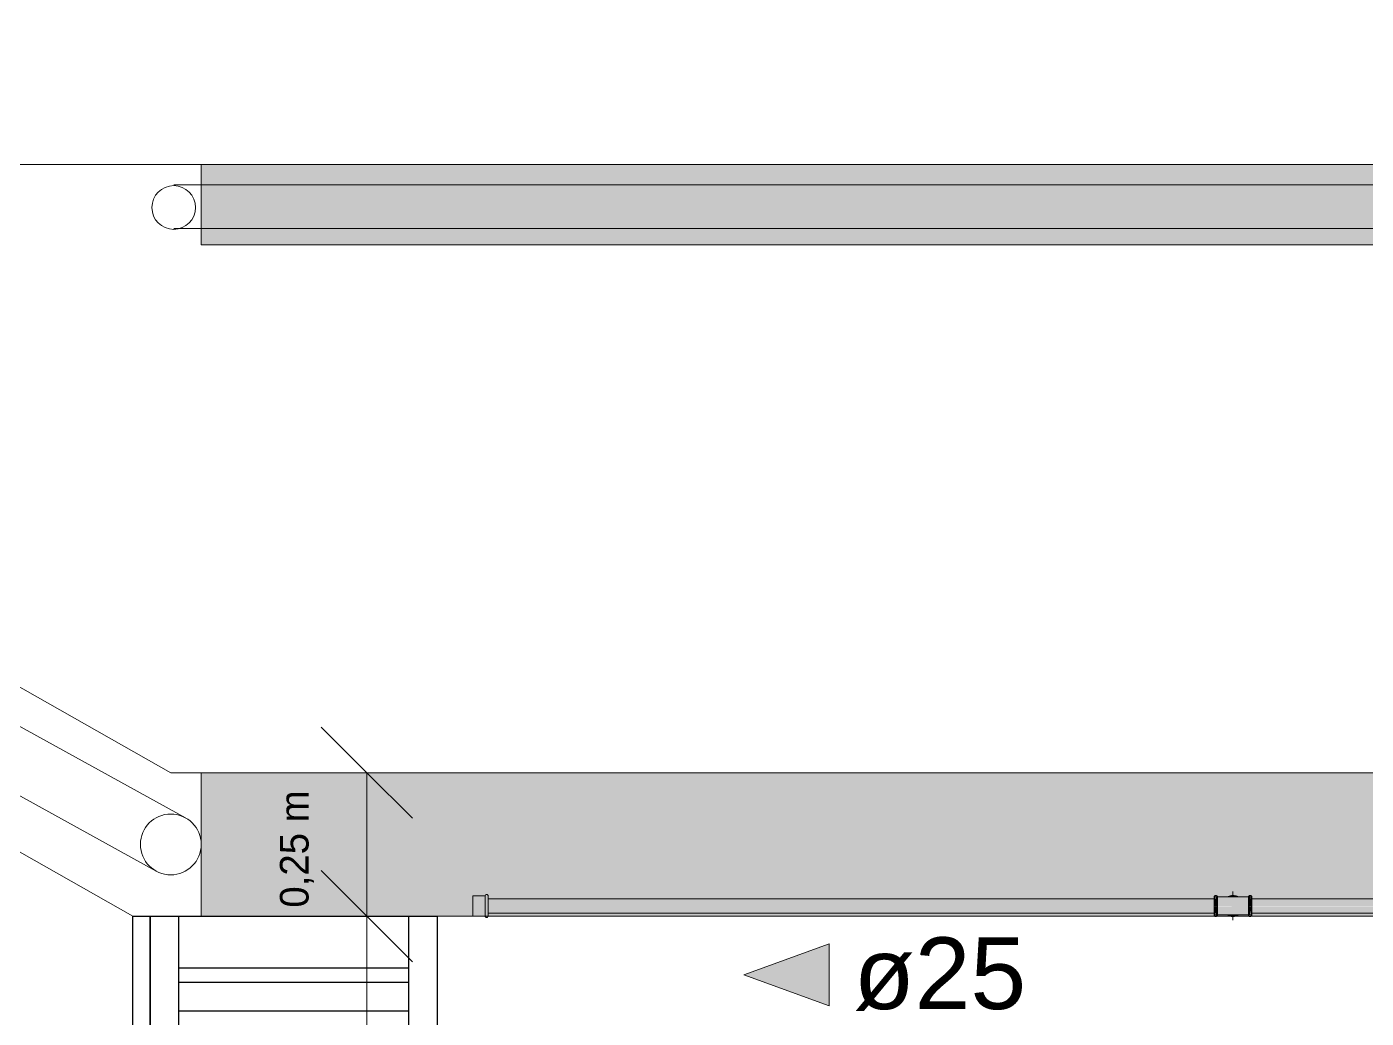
# Model space of a CAD drawing. Header units: metres. Extents: x 149 to 429, y -3 to 162.
# Drawn here: x 200.51 to 202.845, y 108.086 to 109.814 of the extents above; entities that cross this region are included whole.
import ezdxf

# ---------------------------------------------------------------- set-up
doc = ezdxf.new("R2010")
doc.units = ezdxf.units.M
doc.layers.add('1053_ARQ_BASE_MATADOURO_2_dwg', color=7, linetype='Continuous', lineweight=5, true_color=0x767676)
for name, color, linetype, lineweight in [('A-ANNO-DIMS', 7, 'Continuous', 5), ('A-ANNO-DIMS-50', 7, 'Continuous', 5), ('A-PISO', 7, 'Continuous', 5), ('A-WALL', 7, 'Continuous', 9), ('P-PIPE', 7, 'Continuous', 5), ('P-PIPE-CNTR', 7, 'Continuous', 5), ('P-PIPE-IDEN', 7, 'Continuous', 5)]:
    doc.layers.add(name, color=color, linetype=linetype, lineweight=lineweight)
doc.styles.add('Arial_25', font='arial.ttf', dxfattribs={"height": 0.125})
doc.styles.add('Century Gothic_2', font='GOTHIC.TTF', dxfattribs={"height": 0.05})
doc.dimstyles.new('Setores_1_mm', dxfattribs={"dimscale": 0.3048, "dimtxt": 0.052208, "dimasz": 0.520833, "dimexe": 0.393701, "dimexo": 0.246063, "dimgap": 0.287073, "dimtad": 1, "dimrnd": 0.01, "dimzin": 0, "dimdsep": 46, "dimtxsty": 'Century Gothic_2', "dimblk1": 'OBLIQUE', "dimblk2": 'OBLIQUE', "dimsah": 1, "dimcen": 0.09, "dimazin": 0, "dimtfac": 1, "dimtdec": 4, "dimtix": 1, "dimtmove": 0, "dimatfit": 3, "dimfxl": 1, "dimtvp": 1, "dimtolj": 1, "dimtzin": 0, "dimarcsym": 2})

# ---------------------------------------------------------------- blocks, each defined once
blk = doc.blocks.new('AÇO_Tampão Com Rebordo - AÇO_Tampão Com Rebordo-V43-SERINGA BOVINOS')
at = {"layer": 'P-PIPE', "true_color": 0x7f7f7f}
blk.add_hatch(color=8, dxfattribs=at).paths.add_polyline_path([(0.0046, 0.0177), (0.0218, 0.0177), (0.0218, -0.0177), (0, -0.0177), (0, 0.0177)])
h = blk.add_hatch(color=8, dxfattribs=at)
h.paths.add_polyline_path([(0.0243, 0.0198), (0.0268, 0.0177), (0.0266, -0.0178), (0.0243, -0.0198), (0.0218, -0.0177), (0.0218, 0.0177), (0.0233, 0.0189)])
h.paths.add_polyline_path([(0.0268, -0.0151), (0.0247, -0.0178), (0.0266, -0.0153)])
at = {"layer": 'P-PIPE'}
for p, q in [((0, 0.0177), (0.0218, 0.0177)), ((0, -0.0177), (0, 0.0177)), ((0.0218, 0.0177), (0.0218, -0.0177)), ((0.0218, -0.0177), (0, -0.0177))]:
    blk.add_line(p, q, dxfattribs=at)
at = {"layer": 'P-PIPE', "flags": 128}
for points in [[(0.0268, 0.0177), (0.0257, 0.0198), (0.0233, 0.02), (0.0218, 0.0181), (0.0218, 0.0177)], [(0.0218, -0.0177), (0.0218, -0.0137), (0.0218, -0.0036), (0.0218, 0.0082), (0.0218, 0.0162), (0.0218, 0.0177)], [(0.0268, 0.0177), (0.0268, 0.0137), (0.0268, 0.0036), (0.0268, -0.0082), (0.0268, -0.0162), (0.0268, -0.0177)], [(0.0218, -0.0177), (0.0229, -0.0198), (0.0253, -0.02), (0.0268, -0.0181), (0.0268, -0.0177)]]:
    blk.add_lwpolyline(points, dxfattribs=at)
blk = doc.blocks.new('AÇO_Tampão Com Rebordo - AÇO_Tampão Com Rebordo-V45-SERINGA BOVINOS')
at = {"layer": 'P-PIPE', "flags": 128}
for points in [[(0.0268, 0.0177), (0.0257, 0.0198), (0.0233, 0.02), (0.0218, 0.0181), (0.0218, 0.0177)], [(0.0219, -0.0178), (0.0229, -0.0198), (0.0253, -0.02), (0.0268, -0.0181), (0.0268, -0.0178)]]:
    blk.add_lwpolyline(points, dxfattribs=at)
blk = doc.blocks.new('1053_ARQ_BASE_MATADOURO_2_dwg-3637054-SERINGA BOVINOS')
at = {"layer": 'A-PISO', "color": 253, "true_color": 0xaaaaaa}
for p, q in [((139.8567, 75.2496), (137.4988, 76.5496)), ((139.8056, 75.1567), (137.4476, 76.4567)), ((159.4912, 76.353), (139.8363, 76.353)), ((159.4912, 76.2768), (139.8363, 76.2768)), ((139.8311, 75.1502), (139.8311, 75.1502)), ((140.3841, 75.0782), (141.6507, 75.0782)), ((141.652, 75.0782), (141.653, 75.0782)), ((141.6542, 75.0782), (141.6809, 75.0782)), ((141.6854, 75.0782), (141.7138, 75.0782)), ((141.7142, 75.0782), (144.2508, 75.0782))]:
    blk.add_line(p, q, dxfattribs=at)
at = {"layer": 'A-PISO', "color": 253, "lineweight": 30, "true_color": 0xaaaaaa}
for p, q in [((140.2452, 74.9878), (139.8452, 74.9878)), ((140.2452, 74.9628), (139.8452, 74.9628)), ((140.2452, 74.9128), (139.8452, 74.9128))]:
    blk.add_line(p, q, dxfattribs=at)
at = {"layer": 'A-PISO', "color": 253, "true_color": 0xaaaaaa, "flags": 128}
for points in [[(159.5394, 75.0782), (159.5394, 75.3282), (139.8841, 75.3282), (139.8311, 75.3282), (137.5391, 76.6282), (137.187, 76.6282)], [(137.187, 76.3782), (137.4732, 76.3782), (139.7652, 75.0782)], [(137.9622, 76.3882), (159.5394, 76.3882), (159.5394, 76.2382), (159.5394, 75.3282)], [(139.8841, 75.3282), (139.8841, 75.0782), (140.3573, 75.0782)]]:
    blk.add_lwpolyline(points, dxfattribs=at)
at = {"layer": 'A-PISO', "color": 253, "lineweight": 30, "true_color": 0xaaaaaa, "flags": 128}
for points in [[(139.7652, 74.2782), (139.7652, 75.0782), (139.8841, 75.0782)], [(139.7952, 75.0782), (140.2952, 75.0782), (140.2952, 74.2782), (139.7952, 74.2782), (139.7952, 75.0782), (139.7952, 74.2782)]]:
    blk.add_lwpolyline(points, dxfattribs=at)
blk.add_lwpolyline([(139.8452, 75.0782), (140.2452, 75.0782), (140.2452, 74.2782), (139.8452, 74.2782)], close=True, dxfattribs=at)
at = {"layer": 'A-PISO', "color": 253, "true_color": 0xaaaaaa}
for centre, radius in [((139.8363, 76.3132), 0.0381), ((139.8311, 75.2032), 0.053)]:
    blk.add_circle(centre, radius, dxfattribs=at)
blk = doc.blocks.new('Anotacao_Tuboseta - Fluxo 2-2612755-SERINGA BOVINOS')
at = {"layer": 'P-PIPE-IDEN'}
blk.add_hatch(color=256, dxfattribs=at).paths.add_polyline_path([(0, -0.001082), (-0.002973, 0), (0, 0.001082)])
for p, q in [((0, 0.001082), (-0.002973, 0)), ((0, -0.001082), (0, 0.001082)), ((-0.002973, 0), (0, -0.001082))]:
    blk.add_line(p, q, dxfattribs=at)
blk = doc.blocks.new('DIMBLOCK37-SERINGA BOVINOS')
at = {"layer": 'A-ANNO-DIMS-50', "lineweight": 25}
for p, q in [((201.1033, 108.5142), (201.0239, 108.5936)), ((201.1033, 108.5142), (201.1827, 108.4348)), ((201.1033, 108.2642), (201.0239, 108.3436)), ((201.1033, 108.2642), (201.1827, 108.1848))]:
    blk.add_line(p, q, dxfattribs=at)
at = {"layer": 'A-ANNO-DIMS-50'}
for p, q in [((201.1033, 108.5142), (200.9833, 108.5142)), ((201.1033, 108.5142), (201.1033, 108.2642)), ((201.1033, 108.5142), (201.1405, 108.5142)), ((201.1033, 108.2642), (200.9833, 108.2642)), ((201.1033, 108.2642), (201.1405, 108.2642))]:
    blk.add_line(p, q, dxfattribs=at)
at = {"layer": 'A-ANNO-DIMS-50', "color": 0, "insert": (200.9517, 108.279), "char_height": 0.05, "width": 0.264523, "attachment_point": 1, "rotation": 90, "line_spacing_factor": 0.984502, "style": 'Century Gothic_2'}
blk.add_mtext('0,25 m', dxfattribs=at)
blk = doc.blocks.new('_Oblique')
at = {"color": 0, "linetype": 'ByBlock', "lineweight": -2}
blk.add_line((-0.5, -0.5), (0.5, 0.5), dxfattribs=at)
blk = doc.blocks.new('DIMBLOCK38-SERINGA BOVINOS')
at = {"layer": 'A-ANNO-DIMS-50', "lineweight": 25}
for p, q in [((201.1033, 108.2642), (201.0239, 108.3436)), ((201.1033, 108.2642), (201.1827, 108.1848)), ((201.1033, 107.4642), (201.0239, 107.5436)), ((201.1033, 107.4642), (201.1827, 107.3848))]:
    blk.add_line(p, q, dxfattribs=at)
at = {"layer": 'A-ANNO-DIMS-50'}
for p, q in [((201.1033, 108.2642), (200.9833, 108.2642)), ((201.1033, 108.2642), (201.1033, 107.4642)), ((201.1033, 108.2642), (201.1405, 108.2642)), ((201.1033, 107.4642), (200.9833, 107.4642)), ((201.1033, 107.4642), (201.1405, 107.4642))]:
    blk.add_line(p, q, dxfattribs=at)
at = {"layer": 'A-ANNO-DIMS-50', "color": 0, "insert": (200.9517, 107.754), "char_height": 0.05, "width": 0.264523, "attachment_point": 1, "rotation": 90, "line_spacing_factor": 0.984502, "style": 'Century Gothic_2'}
blk.add_mtext('0,80 m', dxfattribs=at)

msp = doc.modelspace()

# ---------------------------------------------------------------- hatches: boundary and pattern name
at = {"layer": 'A-WALL', "true_color": 0xeaeaea, "transparency": 33554483}
msp.add_hatch(color=254, dxfattribs=at).paths.add_polyline_path([(219.1862, 109.4342), (220.4698, 109.4342), (220.4698, 109.5742), (200.8145, 109.5742), (200.8145, 109.4342), (217.5655, 109.4342)])
at = {"layer": 'A-WALL', "true_color": 0xffd4aa, "transparency": 33554483}
h = msp.add_hatch(color=41, dxfattribs=at)
h.paths.add_polyline_path([(200.8145, 108.2642), (201.2877, 108.2642), (201.2877, 108.2996), (201.3097, 108.2997), (201.312, 108.3017), (201.3145, 108.2996), (201.3145, 108.2944), (202.5799, 108.2949), (202.5801, 108.2976), (202.5807, 108.2979), (202.5811, 108.2997), (202.5824, 108.2997), (202.5824, 108.2976), (202.5834, 108.298), (202.5837, 108.2991), (202.5845, 108.2997), (202.5852, 108.2988), (202.5857, 108.2976), (202.6065, 108.2981), (202.6129, 108.3001), (202.6193, 108.2985), (202.6219, 108.2976), (202.6407, 108.2979), (202.6407, 108.299), (202.6424, 108.2997), (202.6424, 108.2976), (202.6434, 108.2979), (202.6437, 108.2991), (202.6445, 108.2997), (202.6452, 108.2988), (202.6457, 108.2976), (202.6459, 108.297), (202.6459, 108.2944), (205.1799, 108.2949), (205.1801, 108.2976), (205.1807, 108.2979), (205.1807, 108.299), (205.1815, 108.2997), (205.1824, 108.2979), (205.1825, 108.2976), (205.1835, 108.2976), (205.1844, 108.2991), (205.1859, 108.2976), (205.2058, 108.2979), (205.2079, 108.2992), (205.2138, 108.2998), (205.2219, 108.2976), (205.2407, 108.2979), (205.2407, 108.299), (205.2424, 108.3001), (205.2424, 108.2976), (205.2434, 108.2979), (205.2434, 108.3001), (205.2451, 108.299), (205.2452, 108.2988), (205.2457, 108.2976), (205.2459, 108.297), (205.2459, 108.2944), (207.7799, 108.2949), (207.7801, 108.2976), (207.7807, 108.2979), (207.7807, 108.299), (207.7815, 108.2997), (207.7824, 108.2979), (207.7824, 108.2976), (207.7835, 108.2976), (207.7844, 108.2991), (207.7859, 108.2976), (207.8058, 108.2979), (207.8079, 108.2992), (207.8138, 108.2998), (207.8219, 108.2976), (207.8407, 108.2979), (207.8407, 108.299), (207.8424, 108.3001), (207.8424, 108.2976), (207.8434, 108.2979), (207.8434, 108.3001), (207.8451, 108.299), (207.8452, 108.2988), (207.8457, 108.2976), (207.8459, 108.297), (207.8459, 108.2944), (210.3789, 108.2949), (210.3789, 108.2976), (210.3809, 108.2997), (210.3815, 108.2998), (210.3824, 108.2997), (210.3828, 108.2993), (210.3836, 108.299), (210.3848, 108.2994), (210.3852, 108.2988), (210.3857, 108.2976), (210.4047, 108.2979), (210.4066, 108.2988), (210.4148, 108.2998), (210.4202, 108.2986), (210.4219, 108.2976), (210.4407, 108.2979), (210.4412, 108.2993), (210.4426, 108.2999), (210.4459, 108.2991), (210.4469, 108.2976), (210.4469, 108.2944), (212.9799, 108.2949), (212.9801, 108.2976), (212.9807, 108.2979), (212.9807, 108.299), (212.9815, 108.2997), (212.9824, 108.2979), (212.9824, 108.2976), (212.9835, 108.2976), (212.9844, 108.2991), (212.9859, 108.2976), (213.0058, 108.2979), (213.0079, 108.2992), (213.0138, 108.2998), (213.0219, 108.2976), (213.0407, 108.2979), (213.0407, 108.299), (213.0424, 108.3001), (213.0424, 108.2976), (213.0434, 108.2979), (213.0434, 108.3001), (213.0451, 108.299), (213.0452, 108.2988), (213.0457, 108.2976), (213.0459, 108.297), (213.0459, 108.2944), (215.4104, 108.2944), (215.4104, 108.2981), (215.4122, 108.2993), (215.4146, 108.2989), (215.4154, 108.2981), (215.4444, 108.2981), (215.4462, 108.2993), (215.4486, 108.2989), (215.4494, 108.2981), (215.4494, 108.2944), (215.5799, 108.2949), (215.5801, 108.2976), (215.5807, 108.2979), (215.5807, 108.299), (215.5815, 108.2997), (215.5824, 108.2979), (215.5824, 108.2976), (215.5835, 108.2976), (215.5844, 108.2991), (215.5859, 108.2976), (215.6058, 108.2979), (215.6079, 108.2992), (215.6138, 108.2998), (215.6219, 108.2976), (215.6407, 108.2979), (215.6409, 108.2993), (215.6424, 108.3001), (215.6424, 108.2976), (215.6434, 108.2979), (215.6434, 108.3001), (215.6451, 108.299), (215.6452, 108.2988), (215.6457, 108.2976), (215.6459, 108.297), (215.6459, 108.2944), (218.1799, 108.2949), (218.1801, 108.2976), (218.1807, 108.2979), (218.1807, 108.299), (218.1815, 108.2997), (218.1824, 108.2979), (218.1824, 108.2976), (218.1835, 108.2976), (218.1844, 108.2991), (218.1859, 108.2976), (218.2058, 108.2979), (218.2079, 108.2992), (218.2138, 108.2998), (218.2219, 108.2976), (218.2407, 108.2979), (218.2407, 108.299), (218.2424, 108.3001), (218.2424, 108.2976), (218.2434, 108.2979), (218.2434, 108.3001), (218.2451, 108.299), (218.2452, 108.2988), (218.2457, 108.2976), (218.2459, 108.297), (218.2459, 108.2944), (220.2129, 108.2944), (220.2131, 108.2997), (220.2154, 108.3017), (220.2179, 108.2996), (220.2397, 108.2996), (220.2397, 108.2944), (220.3909, 108.2944), (220.3908, 108.3052), (220.3802, 108.3262), (220.3796, 108.3799), (220.3828, 108.3799), (220.3833, 108.3297), (220.3939, 108.3078), (220.3943, 108.2944), (220.3959, 108.2944), (220.3962, 108.2989), (220.3984, 108.3002), (220.4009, 108.2993), (220.4136, 108.2999), (220.4193, 108.3055), (220.4389, 108.3057), (220.4528, 108.2918), (220.4528, 108.2719), (220.445, 108.2642), (220.4698, 108.2642), (220.4698, 108.5142), (200.8145, 108.5142)])
h.paths.add_polyline_path([(212.981, 108.2642), (212.9807, 108.2647), (212.9806, 108.265), (212.9801, 108.2662), (212.9799, 108.2667), (212.9799, 108.2694), (210.4469, 108.2689), (210.4468, 108.2661), (210.4462, 108.2642), (212.9806, 108.2642)])
h.paths.add_polyline_path([(212.9816, 108.2642), (212.9834, 108.2642), (212.9834, 108.2662), (212.9824, 108.2659), (212.982, 108.2646)])
h.paths.add_polyline_path([(212.9859, 108.2642), (213.0075, 108.2647), (213.0039, 108.2662), (212.9851, 108.2659), (212.9851, 108.2648), (212.9852, 108.2642)])
h.paths.add_polyline_path([(201.3334, 108.2642), (202.5807, 108.2647), (202.5806, 108.265), (202.5801, 108.2662), (202.5799, 108.2667), (202.5799, 108.2694), (201.3145, 108.2694), (201.3145, 108.2642)])
h.paths.add_polyline_path([(202.5834, 108.2642), (202.5834, 108.2662), (202.5824, 108.2659), (202.5824, 108.2642)])
h.paths.add_polyline_path([(213.0281, 108.2642), (213.0407, 108.2647), (213.0406, 108.265), (213.0401, 108.2662), (213.0193, 108.2657), (213.0165, 108.2642), (213.023, 108.2642)])
h.paths.add_polyline_path([(202.5859, 108.2642), (202.6097, 108.2647), (202.6039, 108.2662), (202.5851, 108.2659), (202.5851, 108.2647), (202.5852, 108.2642)])
h.paths.add_polyline_path([(202.6221, 108.2642), (202.6442, 108.2642), (202.6434, 108.2659), (202.6434, 108.2662), (202.6423, 108.2662), (202.6414, 108.2646), (202.6399, 108.2662), (202.62, 108.2659), (202.6179, 108.2646), (202.6183, 108.2642), (202.6219, 108.2642)])
h.paths.add_polyline_path([(213.0434, 108.2642), (213.0434, 108.2662), (213.0424, 108.2658), (213.0421, 108.2646), (213.0424, 108.2642)])
h.paths.add_polyline_path([(213.0452, 108.2642), (215.4114, 108.2646), (215.4104, 108.2657), (215.4104, 108.2694), (213.0459, 108.2689), (213.0453, 108.2662), (213.0451, 108.2659), (213.0451, 108.2642)])
h.paths.add_polyline_path([(210.4419, 108.2642), (210.4421, 108.2646), (210.4406, 108.2661), (210.4208, 108.2656), (210.4192, 108.265), (210.4176, 108.2642), (210.4412, 108.2642)])
h.paths.add_polyline_path([(220.3973, 108.2642), (220.3966, 108.2648), (220.3966, 108.2652), (220.3962, 108.2661), (220.3959, 108.2661), (220.3962, 108.2642)])
h.paths.add_polyline_path([(220.3959, 108.2642), (220.3959, 108.2694), (220.2397, 108.2694), (220.2397, 108.2642), (220.3946, 108.2642)])
h.paths.add_polyline_path([(202.6452, 108.2642), (205.1807, 108.2647), (205.1806, 108.265), (205.1801, 108.2662), (205.1799, 108.2667), (205.1799, 108.2694), (202.6459, 108.2689), (202.6457, 108.2662), (202.6451, 108.2659), (202.6451, 108.2647), (202.6451, 108.2642)])
h.paths.add_polyline_path([(215.4349, 108.2642), (215.5807, 108.2647), (215.5806, 108.265), (215.5801, 108.2662), (215.5799, 108.2667), (215.5799, 108.2694), (215.4494, 108.2692), (215.4494, 108.2657), (215.4476, 108.2645), (215.4452, 108.2649), (215.4444, 108.2657), (215.4154, 108.2657), (215.4141, 108.2642), (215.4249, 108.2642)])
h.paths.add_polyline_path([(220.1485, 108.2642), (220.2129, 108.2642), (220.2129, 108.2694), (218.2459, 108.2694), (218.2457, 108.2662), (218.2451, 108.2659), (218.2452, 108.2642), (220.0978, 108.2642)])
h.paths.add_polyline_path([(210.4097, 108.2642), (210.4074, 108.2648), (210.4043, 108.2661), (210.4039, 108.2662), (210.3851, 108.2659), (210.3852, 108.2648), (210.3852, 108.2642), (210.4094, 108.2642)])
h.paths.add_polyline_path([(215.5834, 108.2642), (215.5834, 108.2662), (215.5824, 108.2659), (215.5821, 108.2647), (215.5824, 108.2642)])
h.paths.add_polyline_path([(215.5859, 108.2642), (215.6075, 108.2647), (215.6039, 108.2662), (215.5851, 108.2659), (215.5851, 108.2648), (215.5852, 108.2642)])
h.paths.add_polyline_path([(205.1816, 108.2642), (205.1834, 108.2642), (205.1834, 108.2662), (205.1824, 108.2659), (205.1821, 108.2647)])
h.paths.add_polyline_path([(205.1859, 108.2642), (205.2075, 108.2647), (205.2039, 108.2662), (205.1851, 108.2659), (205.1851, 108.2648), (205.1852, 108.2642)])
h.paths.add_polyline_path([(215.6141, 108.2642), (215.6407, 108.2647), (215.6406, 108.265), (215.6401, 108.2662), (215.6193, 108.2657), (215.6143, 108.2643)])
h.paths.add_polyline_path([(205.2281, 108.2642), (205.2407, 108.2647), (205.2406, 108.265), (205.2401, 108.2662), (205.2193, 108.2657), (205.2165, 108.2642), (205.225, 108.2642)])
h.paths.add_polyline_path([(210.3799, 108.2642), (210.3799, 108.2646), (210.3789, 108.2667), (210.3789, 108.2694), (207.8459, 108.2689), (207.8457, 108.2662), (207.8451, 108.2659), (207.8452, 108.2642), (210.3796, 108.2642)])
h.paths.add_polyline_path([(210.3824, 108.2642), (210.3834, 108.2642), (210.3829, 108.2648), (210.3825, 108.2643)])
h.paths.add_polyline_path([(215.6434, 108.2642), (215.6434, 108.2662), (215.6424, 108.2658), (215.6421, 108.2646), (215.6424, 108.2642)])
h.paths.add_polyline_path([(218.241, 108.2642), (218.2407, 108.2647), (218.2406, 108.265), (218.2401, 108.2662), (218.2193, 108.2657), (218.2165, 108.2642), (218.2407, 108.2642)])
h.paths.add_polyline_path([(215.6459, 108.2642), (218.1807, 108.2647), (218.1806, 108.265), (218.1801, 108.2662), (218.1799, 108.2667), (218.1799, 108.2694), (215.6459, 108.2689), (215.6457, 108.2662), (215.6451, 108.2659), (215.6452, 108.2642)])
h.paths.add_polyline_path([(218.2416, 108.2642), (218.2434, 108.2642), (218.2434, 108.2662), (218.2424, 108.2658), (218.2421, 108.2646)])
h.paths.add_polyline_path([(207.8424, 108.2642), (207.8434, 108.2642), (207.8434, 108.2662), (207.8424, 108.2658), (207.8421, 108.2646), (207.8416, 108.2642)])
h.paths.add_polyline_path([(207.8161, 108.2642), (207.8407, 108.2647), (207.8406, 108.265), (207.8401, 108.2662), (207.8193, 108.2657), (207.8157, 108.2642)])
h.paths.add_polyline_path([(205.2434, 108.2642), (205.2434, 108.2662), (205.2424, 108.2658), (205.2421, 108.2646), (205.2424, 108.2642)])
h.paths.add_polyline_path([(205.2452, 108.2642), (207.7807, 108.2647), (207.7806, 108.265), (207.7801, 108.2662), (207.7799, 108.2667), (207.7799, 108.2694), (205.2459, 108.2689), (205.2457, 108.2662), (205.2451, 108.2659), (205.2451, 108.2642)])
h.paths.add_polyline_path([(207.8077, 108.2642), (207.8075, 108.2647), (207.8039, 108.2662), (207.7851, 108.2659), (207.7851, 108.2648), (207.7852, 108.2642), (207.8065, 108.2642)])
h.paths.add_polyline_path([(218.2077, 108.2642), (218.2075, 108.2647), (218.2039, 108.2662), (218.1851, 108.2659), (218.1851, 108.2648), (218.1852, 108.2642), (218.2065, 108.2642)])
h.paths.add_polyline_path([(207.7816, 108.2642), (207.7834, 108.2642), (207.7834, 108.2662), (207.7824, 108.2659), (207.7821, 108.2647)])
h.paths.add_polyline_path([(218.1834, 108.2642), (218.1834, 108.2662), (218.1824, 108.2659), (218.1821, 108.2647), (218.1824, 108.2642)])
h.paths.add_polyline_path([(220.2148, 108.2642), (220.2149, 108.2642), (220.214, 108.2653)])
h.paths.add_polyline_path([(220.3993, 108.2647), (220.3993, 108.2651), (220.3993, 108.2647)])
at = {"layer": 'P-PIPE', "true_color": 0xc0c0c0}
for points in [[(201.3145, 108.2819), (202.5799, 108.2819), (202.5799, 108.2944), (201.3145, 108.2939), (201.3145, 108.2826)], [(202.7768, 108.2819), (205.1799, 108.2819), (205.1799, 108.2944), (202.6459, 108.294), (202.6461, 108.2819), (202.6755, 108.2819)], [(201.3145, 108.2694), (202.5799, 108.2698), (202.5797, 108.2819), (201.3145, 108.2818), (201.3145, 108.2698)], [(203.7897, 108.2694), (205.1799, 108.2698), (205.1797, 108.2819), (202.6459, 108.2813), (202.6459, 108.2694), (202.9794, 108.2694)]]:
    msp.add_hatch(color=9, dxfattribs=at).paths.add_polyline_path(points)
at = {"layer": 'P-PIPE', "true_color": 0x7f7f7f}
h = msp.add_hatch(color=8, dxfattribs=at)
h.paths.add_polyline_path([(202.64, 108.2819), (202.6402, 108.2823), (202.64, 108.2863), (202.6401, 108.2944), (202.64, 108.2976), (202.5854, 108.297), (202.5857, 108.294), (202.5858, 108.2819), (202.6375, 108.2819)])
h.paths.add_polyline_path([(202.5803, 108.2819), (202.58, 108.2863), (202.5801, 108.2944), (202.5802, 108.2819)])
h.paths.add_polyline_path([(202.5806, 108.2819), (202.5806, 108.2819), (202.5803, 108.2819)])
h.paths.add_polyline_path([(202.5852, 108.2819), (202.5855, 108.2819), (202.5852, 108.2851)])
h.paths.add_polyline_path([(202.6459, 108.2819), (202.6456, 108.2976), (202.6454, 108.297), (202.6457, 108.2922), (202.6458, 108.2819)])
h.paths.add_polyline_path([(202.6424, 108.2948), (202.6434, 108.2948), (202.6431, 108.2976), (202.6424, 108.297), (202.6424, 108.2955)])
h.paths.add_polyline_path([(202.5824, 108.2948), (202.5834, 108.2948), (202.5831, 108.2976), (202.5824, 108.297), (202.5824, 108.2954)])
for points in [[(202.5806, 108.2819), (202.5824, 108.2819), (202.5824, 108.3001), (202.5807, 108.299), (202.5806, 108.2988), (202.5803, 108.2965), (202.5801, 108.294), (202.5806, 108.2851)], [(202.5824, 108.2819), (202.5834, 108.2819), (202.5834, 108.2948), (202.5824, 108.2944), (202.5824, 108.2851)], [(202.5835, 108.2976), (202.5846, 108.2988), (202.5852, 108.2988), (202.5848, 108.2994), (202.5843, 108.2997), (202.5834, 108.2979), (202.5834, 108.2976)], [(202.5834, 108.2819), (202.5852, 108.2819), (202.5851, 108.2979), (202.5844, 108.2991), (202.5834, 108.2965), (202.5834, 108.2851)], [(202.6181, 108.2976), (202.6192, 108.2981), (202.6129, 108.3001), (202.6074, 108.2984), (202.6055, 108.2976), (202.6129, 108.2978), (202.6129, 108.2976), (202.618, 108.2976)], [(202.6125, 108.2976), (202.6131, 108.2977), (202.6125, 108.2976)], [(202.6181, 108.2991), (202.6165, 108.2995), (202.6181, 108.2991)], [(202.621, 108.2976), (202.6181, 108.2991), (202.6168, 108.2989), (202.6206, 108.2976)], [(202.6424, 108.2819), (202.6424, 108.3001), (202.6406, 108.2988), (202.6403, 108.2965), (202.6401, 108.294), (202.6406, 108.2819), (202.6417, 108.2819)], [(202.6434, 108.2819), (202.6434, 108.2948), (202.6424, 108.2944), (202.6424, 108.2819)], [(202.6435, 108.2976), (202.6446, 108.2988), (202.6452, 108.2988), (202.6448, 108.2994), (202.6443, 108.2997), (202.6434, 108.2979), (202.6434, 108.2976)], [(202.6444, 108.2819), (202.6452, 108.2819), (202.6452, 108.2978), (202.6444, 108.2991), (202.6434, 108.2965), (202.6434, 108.2819), (202.6441, 108.2819)], [(202.5824, 108.2637), (202.5824, 108.2819), (202.5806, 108.2813), (202.5807, 108.2647), (202.5811, 108.264)], [(202.5824, 108.269), (202.5834, 108.2694), (202.5834, 108.2819), (202.5824, 108.2813), (202.5824, 108.2694)], [(202.5844, 108.264), (202.5852, 108.265), (202.5855, 108.2673), (202.5857, 108.2698), (202.5852, 108.2819), (202.5834, 108.2813), (202.5836, 108.2648)], [(202.5834, 108.2637), (202.5842, 108.2642), (202.5834, 108.2648), (202.5834, 108.264)], [(202.6139, 108.2641), (202.6131, 108.2644), (202.6133, 108.2642)], [(202.6414, 108.2646), (202.6424, 108.2673), (202.6424, 108.2819), (202.6406, 108.2813), (202.6407, 108.2659), (202.641, 108.2654)], [(202.6434, 108.269), (202.6434, 108.2819), (202.6424, 108.2813), (202.6424, 108.269)], [(202.6444, 108.264), (202.6452, 108.265), (202.6455, 108.2673), (202.6457, 108.2698), (202.6452, 108.2819), (202.6434, 108.2813), (202.6436, 108.2648)]]:
    msp.add_hatch(color=8, dxfattribs=at).paths.add_polyline_path(points)
h = msp.add_hatch(color=8, dxfattribs=at)
h.paths.add_polyline_path([(202.5799, 108.2662), (202.5804, 108.2667), (202.5801, 108.2698), (202.5799, 108.2663)])
h.paths.add_polyline_path([(202.5869, 108.2662), (202.6404, 108.2667), (202.6401, 108.2698), (202.64, 108.2819), (202.5856, 108.2813), (202.5858, 108.2775), (202.5857, 108.2694), (202.5858, 108.2662)])
h.paths.add_polyline_path([(202.6427, 108.2662), (202.6434, 108.2667), (202.6434, 108.269), (202.6424, 108.269), (202.6424, 108.2662)])
h.paths.add_polyline_path([(202.5834, 108.2662), (202.5834, 108.269), (202.5824, 108.269), (202.5827, 108.2662), (202.5831, 108.2662)])
h.paths.add_polyline_path([(202.6455, 108.2819), (202.6452, 108.2813), (202.6455, 108.2819)])
h.paths.add_polyline_path([(202.6459, 108.2662), (202.6454, 108.2667), (202.6458, 108.2662)])
h = msp.add_hatch(color=8, dxfattribs=at)
h.paths.add_polyline_path([(202.6129, 108.2637), (202.6129, 108.2642), (202.612, 108.264)])
h.paths.add_polyline_path([(202.6147, 108.264), (202.6193, 108.2655), (202.6203, 108.2662), (202.6129, 108.2661), (202.6129, 108.2662), (202.6066, 108.2656), (202.6119, 108.2645), (202.6145, 108.264)])

# ---------------------------------------------------------------- linework, layer by layer
at = {"layer": 'A-WALL', "color": 253, "true_color": 0xb6b6b6}
for p in [(220.4698, 109.5742), (200.8145, 109.4342)]:
    msp.add_line(p, (200.8145, 109.5742), dxfattribs=at)
at = {"layer": 'A-WALL', "color": 253, "true_color": 0xaaaaaa}
for p, q in [((220.4698, 109.4342), (200.8145, 109.4342)), ((220.4698, 108.5142), (200.8145, 108.5142)), ((200.8145, 108.5142), (200.8145, 108.2642)), ((200.8145, 108.2642), (220.4698, 108.2642))]:
    msp.add_line(p, q, dxfattribs=at)
at = {"layer": 'P-PIPE'}
for p, q in [((202.5799, 108.2944), (201.3145, 108.2944)), ((202.6459, 108.2976), (202.5799, 108.2976)), ((202.5799, 108.2976), (202.5799, 108.2819)), ((202.5834, 108.3001), (202.5824, 108.3001)), ((202.5834, 108.3001), (202.5824, 108.3001)), ((202.6434, 108.3001), (202.6424, 108.3001)), ((202.6434, 108.3001), (202.6424, 108.3001)), ((202.6459, 108.2819), (202.6459, 108.2976)), ((205.1799, 108.2944), (202.6459, 108.2944)), ((201.3145, 108.2694), (202.5799, 108.2694)), ((202.5799, 108.2819), (202.5799, 108.2662)), ((202.5799, 108.2662), (202.6459, 108.2662)), ((202.5824, 108.2637), (202.5834, 108.2637)), ((202.5824, 108.2637), (202.5834, 108.2637)), ((202.6424, 108.2637), (202.6434, 108.2637)), ((202.6424, 108.2637), (202.6434, 108.2637)), ((202.6459, 108.2662), (202.6459, 108.2819)), ((202.6459, 108.2694), (205.1799, 108.2694))]:
    msp.add_line(p, q, dxfattribs=at)
at = {"layer": 'P-PIPE', "flags": 128}
for points in [[(202.5799, 108.2976), (202.5799, 108.2977), (202.5799, 108.2978), (202.5799, 108.2979), (202.5799, 108.298), (202.58, 108.2981), (202.58, 108.2982), (202.58, 108.2983), (202.58, 108.2984), (202.5801, 108.2985), (202.5801, 108.2986), (202.5801, 108.2986), (202.5802, 108.2987), (202.5802, 108.2988), (202.5803, 108.2989), (202.5803, 108.299), (202.5804, 108.2991), (202.5805, 108.2992), (202.5805, 108.2992), (202.5806, 108.2993), (202.5807, 108.2994), (202.5807, 108.2994), (202.5808, 108.2995), (202.5809, 108.2996), (202.581, 108.2996), (202.5811, 108.2997), (202.5811, 108.2997), (202.5812, 108.2998), (202.5813, 108.2998), (202.5814, 108.2999), (202.5815, 108.2999), (202.5816, 108.2999), (202.5817, 108.3), (202.5818, 108.3), (202.5819, 108.3), (202.582, 108.3), (202.5821, 108.3001), (202.5822, 108.3001), (202.5823, 108.3001), (202.5824, 108.3001), (202.5824, 108.3001)], [(202.5799, 108.2976), (202.5799, 108.2977), (202.5799, 108.2978), (202.5799, 108.2979), (202.5799, 108.298), (202.58, 108.2981), (202.58, 108.2982), (202.58, 108.2983), (202.58, 108.2984), (202.5801, 108.2985), (202.5801, 108.2986), (202.5801, 108.2986), (202.5802, 108.2987), (202.5802, 108.2988), (202.5803, 108.2989), (202.5803, 108.299), (202.5804, 108.2991), (202.5805, 108.2992), (202.5805, 108.2992), (202.5806, 108.2993)], [(202.5799, 108.2954), (202.5799, 108.2957), (202.5799, 108.296), (202.5799, 108.2963), (202.5799, 108.2965), (202.5799, 108.2967), (202.5799, 108.2969), (202.5799, 108.2971), (202.5799, 108.2972), (202.5799, 108.2974), (202.5799, 108.2975), (202.5799, 108.2975), (202.5799, 108.2976), (202.5799, 108.2976)], [(202.5799, 108.2976), (202.5799, 108.2976), (202.5799, 108.2975), (202.5799, 108.2975), (202.5799, 108.2974), (202.5799, 108.2973), (202.5799, 108.2971), (202.5799, 108.297), (202.5799, 108.2968), (202.5799, 108.2966), (202.5799, 108.2963), (202.5799, 108.2961), (202.5799, 108.2958), (202.5799, 108.2955), (202.5799, 108.2952), (202.5799, 108.2948), (202.5799, 108.2945), (202.5799, 108.2941), (202.5799, 108.2937), (202.5799, 108.2933), (202.5799, 108.2928), (202.5799, 108.2924), (202.5799, 108.2919), (202.5799, 108.2914), (202.5799, 108.2909), (202.5799, 108.2904), (202.5799, 108.2898), (202.5799, 108.2893), (202.5799, 108.2887), (202.5799, 108.2882), (202.5799, 108.2876), (202.5799, 108.287), (202.5799, 108.2864), (202.5799, 108.2858), (202.5799, 108.2852), (202.5799, 108.2846), (202.5799, 108.2839), (202.5799, 108.2833), (202.5799, 108.2827), (202.5799, 108.2821), (202.5799, 108.2819)], [(202.5834, 108.3001), (202.5835, 108.3001), (202.5836, 108.3001), (202.5837, 108.3001), (202.5838, 108.3001), (202.5839, 108.3), (202.584, 108.3), (202.5841, 108.3), (202.5842, 108.3), (202.5843, 108.2999), (202.5844, 108.2999), (202.5845, 108.2998), (202.5846, 108.2998), (202.5846, 108.2998), (202.5847, 108.2997), (202.5848, 108.2996), (202.5849, 108.2996), (202.585, 108.2995), (202.5851, 108.2995), (202.5851, 108.2994), (202.5852, 108.2993), (202.5853, 108.2993), (202.5853, 108.2992), (202.5854, 108.2991), (202.5855, 108.299), (202.5855, 108.2989), (202.5856, 108.2988), (202.5856, 108.2988), (202.5857, 108.2987), (202.5857, 108.2986), (202.5857, 108.2985), (202.5858, 108.2984), (202.5858, 108.2983), (202.5858, 108.2982), (202.5858, 108.2981), (202.5859, 108.298), (202.5859, 108.2979), (202.5859, 108.2978), (202.5859, 108.2977), (202.5859, 108.2976), (202.5859, 108.2976)], [(202.5834, 108.3001), (202.5835, 108.3001), (202.5836, 108.3001), (202.5837, 108.3001), (202.5838, 108.3001), (202.5839, 108.3), (202.584, 108.3), (202.5841, 108.3), (202.5842, 108.3), (202.5843, 108.2999), (202.5844, 108.2999), (202.5845, 108.2998), (202.5846, 108.2998), (202.5846, 108.2998), (202.5847, 108.2997), (202.5848, 108.2996), (202.5849, 108.2996), (202.585, 108.2995), (202.5851, 108.2995), (202.5851, 108.2994), (202.5852, 108.2993), (202.5853, 108.2993), (202.5853, 108.2992), (202.5854, 108.2991), (202.5855, 108.299), (202.5855, 108.2989), (202.5856, 108.2988), (202.5856, 108.2988), (202.5857, 108.2987), (202.5857, 108.2986), (202.5857, 108.2985), (202.5858, 108.2984), (202.5858, 108.2983), (202.5858, 108.2982), (202.5858, 108.2981), (202.5859, 108.298), (202.5859, 108.2979), (202.5859, 108.2978), (202.5859, 108.2977), (202.5859, 108.2976)], [(202.5859, 108.2819), (202.5859, 108.2825), (202.5859, 108.2831), (202.5859, 108.2838), (202.5859, 108.2844), (202.5859, 108.285), (202.5859, 108.2856), (202.5859, 108.2862), (202.5859, 108.2868), (202.5859, 108.2874), (202.5859, 108.288), (202.5859, 108.2886), (202.5859, 108.2891), (202.5859, 108.2897), (202.5859, 108.2902), (202.5859, 108.2907), (202.5859, 108.2913), (202.5859, 108.2918), (202.5859, 108.2922), (202.5859, 108.2927), (202.5859, 108.2931), (202.5859, 108.2936), (202.5859, 108.294), (202.5859, 108.2944), (202.5859, 108.2947), (202.5859, 108.2951), (202.5859, 108.2954), (202.5859, 108.2957), (202.5859, 108.296), (202.5859, 108.2963), (202.5859, 108.2965), (202.5859, 108.2967), (202.5859, 108.2969), (202.5859, 108.2971), (202.5859, 108.2972), (202.5859, 108.2974), (202.5859, 108.2975), (202.5859, 108.2975), (202.5859, 108.2976), (202.5859, 108.2976)], [(202.5859, 108.2976), (202.5859, 108.2976), (202.5859, 108.2975), (202.5859, 108.2975), (202.5859, 108.2974), (202.5859, 108.2973), (202.5859, 108.2971), (202.5859, 108.297), (202.5859, 108.2968), (202.5859, 108.2966), (202.5859, 108.2963), (202.5859, 108.2961), (202.5859, 108.2958), (202.5859, 108.2955)], [(202.6221, 108.2976), (202.6215, 108.2979), (202.6208, 108.2983), (202.6202, 108.2986), (202.6195, 108.2988), (202.6188, 108.2991), (202.6181, 108.2993), (202.6174, 108.2995), (202.6167, 108.2997), (202.616, 108.2998), (202.6153, 108.2999), (202.6146, 108.3), (202.6138, 108.3001), (202.6131, 108.3001), (202.6124, 108.3001), (202.6116, 108.3), (202.6109, 108.3), (202.6102, 108.2999), (202.6095, 108.2998), (202.6088, 108.2996), (202.6081, 108.2994), (202.6074, 108.2992), (202.6067, 108.299), (202.606, 108.2987), (202.6053, 108.2984), (202.6047, 108.2981), (202.604, 108.2978)], [(202.6221, 108.2976), (202.6215, 108.2979), (202.6208, 108.2983), (202.6202, 108.2986), (202.6195, 108.2988), (202.6188, 108.2991), (202.6181, 108.2993), (202.6174, 108.2995), (202.6167, 108.2997), (202.616, 108.2998), (202.6153, 108.2999), (202.6146, 108.3), (202.6138, 108.3001), (202.6131, 108.3001), (202.6124, 108.3001), (202.6116, 108.3), (202.6109, 108.3), (202.6102, 108.2999), (202.6095, 108.2998), (202.6088, 108.2996), (202.6081, 108.2994), (202.6074, 108.2992), (202.6067, 108.299), (202.606, 108.2987), (202.6053, 108.2984), (202.6047, 108.2981), (202.604, 108.2978)], [(202.6399, 108.2976), (202.6399, 108.2977), (202.6399, 108.2978), (202.6399, 108.2979), (202.6399, 108.298), (202.64, 108.2981), (202.64, 108.2982), (202.64, 108.2983), (202.64, 108.2984), (202.6401, 108.2985), (202.6401, 108.2986), (202.6401, 108.2986), (202.6402, 108.2987), (202.6402, 108.2988), (202.6403, 108.2989), (202.6403, 108.299), (202.6404, 108.2991), (202.6405, 108.2992), (202.6405, 108.2992), (202.6406, 108.2993), (202.6407, 108.2994), (202.6407, 108.2994), (202.6408, 108.2995), (202.6409, 108.2996), (202.641, 108.2996), (202.6411, 108.2997), (202.6411, 108.2997), (202.6412, 108.2998), (202.6413, 108.2998), (202.6414, 108.2999), (202.6415, 108.2999), (202.6416, 108.2999), (202.6417, 108.3), (202.6418, 108.3), (202.6419, 108.3), (202.642, 108.3), (202.6421, 108.3001), (202.6422, 108.3001), (202.6423, 108.3001), (202.6424, 108.3001), (202.6424, 108.3001)], [(202.6399, 108.2976), (202.6399, 108.2977), (202.6399, 108.2978), (202.6399, 108.2979), (202.6399, 108.298), (202.64, 108.2981), (202.64, 108.2982), (202.64, 108.2983), (202.64, 108.2984), (202.6401, 108.2985), (202.6401, 108.2986), (202.6401, 108.2986), (202.6402, 108.2987), (202.6402, 108.2988), (202.6403, 108.2989), (202.6403, 108.299), (202.6404, 108.2991), (202.6405, 108.2992), (202.6405, 108.2992), (202.6406, 108.2993), (202.6407, 108.2994), (202.6407, 108.2994), (202.6408, 108.2995), (202.6409, 108.2996), (202.641, 108.2996), (202.6411, 108.2997), (202.6411, 108.2997), (202.6412, 108.2998), (202.6413, 108.2998), (202.6414, 108.2999), (202.6415, 108.2999), (202.6416, 108.2999), (202.6417, 108.3), (202.6418, 108.3), (202.6419, 108.3), (202.642, 108.3), (202.6421, 108.3001)], [(202.6399, 108.2954), (202.6399, 108.2957), (202.6399, 108.296), (202.6399, 108.2963), (202.6399, 108.2965), (202.6399, 108.2967), (202.6399, 108.2969), (202.6399, 108.2971), (202.6399, 108.2972), (202.6399, 108.2974), (202.6399, 108.2975), (202.6399, 108.2975), (202.6399, 108.2976), (202.6399, 108.2976)], [(202.6399, 108.2976), (202.6399, 108.2976), (202.6399, 108.2975), (202.6399, 108.2975), (202.6399, 108.2974), (202.6399, 108.2973), (202.6399, 108.2971), (202.6399, 108.297), (202.6399, 108.2968), (202.6399, 108.2966), (202.6399, 108.2963), (202.6399, 108.2961), (202.6399, 108.2958), (202.6399, 108.2955), (202.6399, 108.2952), (202.6399, 108.2948), (202.6399, 108.2945), (202.6399, 108.2941), (202.6399, 108.2937), (202.6399, 108.2933), (202.6399, 108.2928), (202.6399, 108.2924), (202.6399, 108.2919), (202.6399, 108.2914), (202.6399, 108.2909), (202.6399, 108.2904), (202.6399, 108.2898), (202.6399, 108.2893), (202.6399, 108.2887), (202.6399, 108.2882), (202.6399, 108.2876), (202.6399, 108.287), (202.6399, 108.2864), (202.6399, 108.2858), (202.6399, 108.2852), (202.6399, 108.2846), (202.6399, 108.2839), (202.6399, 108.2833), (202.6399, 108.2827), (202.6399, 108.2821), (202.6399, 108.2819)], [(202.6434, 108.3001), (202.6435, 108.3001), (202.6436, 108.3001), (202.6437, 108.3001), (202.6438, 108.3001), (202.6439, 108.3), (202.644, 108.3), (202.6441, 108.3), (202.6442, 108.3), (202.6443, 108.2999), (202.6444, 108.2999), (202.6445, 108.2998), (202.6446, 108.2998), (202.6446, 108.2998), (202.6447, 108.2997), (202.6448, 108.2996), (202.6449, 108.2996), (202.645, 108.2995), (202.6451, 108.2995), (202.6451, 108.2994), (202.6452, 108.2993), (202.6453, 108.2993), (202.6453, 108.2992), (202.6454, 108.2991), (202.6455, 108.299), (202.6455, 108.2989), (202.6456, 108.2988), (202.6456, 108.2988), (202.6457, 108.2987), (202.6457, 108.2986), (202.6457, 108.2985), (202.6458, 108.2984), (202.6458, 108.2983), (202.6458, 108.2982), (202.6458, 108.2981), (202.6459, 108.298), (202.6459, 108.2979), (202.6459, 108.2978), (202.6459, 108.2977), (202.6459, 108.2976), (202.6459, 108.2976)], [(202.6434, 108.3001), (202.6435, 108.3001), (202.6436, 108.3001), (202.6437, 108.3001), (202.6438, 108.3001), (202.6439, 108.3), (202.644, 108.3), (202.6441, 108.3), (202.6442, 108.3), (202.6443, 108.2999), (202.6444, 108.2999), (202.6445, 108.2998), (202.6446, 108.2998), (202.6446, 108.2998), (202.6447, 108.2997), (202.6448, 108.2996), (202.6449, 108.2996), (202.645, 108.2995), (202.6451, 108.2995), (202.6451, 108.2994), (202.6452, 108.2993), (202.6453, 108.2993), (202.6453, 108.2992), (202.6454, 108.2991), (202.6455, 108.299), (202.6455, 108.2989), (202.6456, 108.2988), (202.6456, 108.2988), (202.6457, 108.2987), (202.6457, 108.2986), (202.6457, 108.2985), (202.6458, 108.2984), (202.6458, 108.2983), (202.6458, 108.2982), (202.6458, 108.2981), (202.6459, 108.298), (202.6459, 108.2979), (202.6459, 108.2978), (202.6459, 108.2977), (202.6459, 108.2976)], [(202.6459, 108.2819), (202.6459, 108.2825), (202.6459, 108.2831), (202.6459, 108.2838), (202.6459, 108.2844), (202.6459, 108.285), (202.6459, 108.2856), (202.6459, 108.2862), (202.6459, 108.2868), (202.6459, 108.2874), (202.6459, 108.288), (202.6459, 108.2886), (202.6459, 108.2891), (202.6459, 108.2897), (202.6459, 108.2902), (202.6459, 108.2907), (202.6459, 108.2913), (202.6459, 108.2918), (202.6459, 108.2922), (202.6459, 108.2927), (202.6459, 108.2931), (202.6459, 108.2936), (202.6459, 108.294), (202.6459, 108.2944), (202.6459, 108.2947), (202.6459, 108.2951), (202.6459, 108.2954), (202.6459, 108.2957), (202.6459, 108.296), (202.6459, 108.2963), (202.6459, 108.2965), (202.6459, 108.2967), (202.6459, 108.2969), (202.6459, 108.2971), (202.6459, 108.2972), (202.6459, 108.2974), (202.6459, 108.2975), (202.6459, 108.2975), (202.6459, 108.2976), (202.6459, 108.2976)], [(202.6459, 108.2976), (202.6459, 108.2976), (202.6459, 108.2975), (202.6459, 108.2975), (202.6459, 108.2974), (202.6459, 108.2973), (202.6459, 108.2971), (202.6459, 108.297), (202.6459, 108.2968), (202.6459, 108.2966), (202.6459, 108.2963), (202.6459, 108.2961), (202.6459, 108.2958), (202.6459, 108.2955)], [(202.5799, 108.2819), (202.5799, 108.2813), (202.5799, 108.2806), (202.5799, 108.28), (202.5799, 108.2794), (202.5799, 108.2788), (202.5799, 108.2782), (202.5799, 108.2775), (202.5799, 108.2769), (202.5799, 108.2764), (202.5799, 108.2758), (202.5799, 108.2752), (202.5799, 108.2746), (202.5799, 108.2741), (202.5799, 108.2735), (202.5799, 108.273), (202.5799, 108.2725), (202.5799, 108.272), (202.5799, 108.2715), (202.5799, 108.2711), (202.5799, 108.2706), (202.5799, 108.2702), (202.5799, 108.2698), (202.5799, 108.2694), (202.5799, 108.269), (202.5799, 108.2687), (202.5799, 108.2683), (202.5799, 108.268), (202.5799, 108.2678), (202.5799, 108.2675), (202.5799, 108.2673), (202.5799, 108.267), (202.5799, 108.2668), (202.5799, 108.2667), (202.5799, 108.2665), (202.5799, 108.2664), (202.5799, 108.2663), (202.5799, 108.2662), (202.5799, 108.2662), (202.5799, 108.2662)], [(202.5799, 108.2662), (202.5799, 108.2662), (202.5799, 108.2662), (202.5799, 108.2663), (202.5799, 108.2664), (202.5799, 108.2665), (202.5799, 108.2666), (202.5799, 108.2668), (202.5799, 108.267), (202.5799, 108.2672), (202.5799, 108.2674), (202.5799, 108.2677), (202.5799, 108.268), (202.5799, 108.2683)], [(202.5824, 108.2637), (202.5823, 108.2637), (202.5822, 108.2637), (202.5821, 108.2637), (202.582, 108.2637), (202.5819, 108.2637), (202.5818, 108.2638), (202.5817, 108.2638), (202.5816, 108.2638), (202.5815, 108.2638), (202.5814, 108.2639), (202.5813, 108.2639), (202.5812, 108.264), (202.5812, 108.264), (202.5811, 108.2641), (202.581, 108.2641), (202.5809, 108.2642), (202.5808, 108.2642), (202.5808, 108.2643), (202.5807, 108.2644), (202.5806, 108.2644), (202.5805, 108.2645), (202.5805, 108.2646), (202.5804, 108.2647), (202.5804, 108.2648), (202.5803, 108.2648), (202.5802, 108.2649), (202.5802, 108.265), (202.5802, 108.2651), (202.5801, 108.2652), (202.5801, 108.2653), (202.58, 108.2654), (202.58, 108.2655), (202.58, 108.2656), (202.58, 108.2657), (202.5799, 108.2658), (202.5799, 108.2659), (202.5799, 108.266), (202.5799, 108.2661), (202.5799, 108.2662), (202.5799, 108.2662)], [(202.5806, 108.2644), (202.5805, 108.2645), (202.5805, 108.2646), (202.5804, 108.2647), (202.5804, 108.2648), (202.5803, 108.2648), (202.5802, 108.2649), (202.5802, 108.265), (202.5802, 108.2651), (202.5801, 108.2652), (202.5801, 108.2653), (202.58, 108.2654), (202.58, 108.2655), (202.58, 108.2656), (202.58, 108.2657), (202.5799, 108.2658), (202.5799, 108.2659), (202.5799, 108.266), (202.5799, 108.2661), (202.5799, 108.2662)], [(202.5859, 108.2662), (202.5859, 108.2661), (202.5859, 108.266), (202.5859, 108.2659), (202.5859, 108.2658), (202.5859, 108.2657), (202.5858, 108.2656), (202.5858, 108.2655), (202.5858, 108.2654), (202.5857, 108.2653), (202.5857, 108.2652), (202.5857, 108.2651), (202.5856, 108.265), (202.5856, 108.2649), (202.5855, 108.2649), (202.5855, 108.2648), (202.5854, 108.2647), (202.5853, 108.2646), (202.5853, 108.2645), (202.5852, 108.2645), (202.5851, 108.2644), (202.5851, 108.2643), (202.585, 108.2643), (202.5849, 108.2642), (202.5848, 108.2641), (202.5848, 108.2641), (202.5847, 108.264), (202.5846, 108.264), (202.5845, 108.2639), (202.5844, 108.2639), (202.5843, 108.2639), (202.5842, 108.2638), (202.5841, 108.2638), (202.584, 108.2638), (202.5839, 108.2637), (202.5838, 108.2637), (202.5837, 108.2637), (202.5836, 108.2637), (202.5835, 108.2637), (202.5834, 108.2637), (202.5834, 108.2637)], [(202.5844, 108.2639), (202.5843, 108.2639), (202.5842, 108.2638), (202.5841, 108.2638), (202.584, 108.2638), (202.5839, 108.2637), (202.5838, 108.2637), (202.5837, 108.2637), (202.5836, 108.2637), (202.5835, 108.2637), (202.5834, 108.2637), (202.5834, 108.2637)], [(202.5859, 108.2662), (202.5859, 108.2661), (202.5859, 108.266), (202.5859, 108.2659), (202.5859, 108.2658), (202.5859, 108.2657), (202.5858, 108.2656), (202.5858, 108.2655), (202.5858, 108.2654), (202.5857, 108.2653), (202.5857, 108.2652), (202.5857, 108.2651), (202.5856, 108.265), (202.5856, 108.2649), (202.5855, 108.2649), (202.5855, 108.2648), (202.5854, 108.2647), (202.5853, 108.2646), (202.5853, 108.2645), (202.5852, 108.2645)], [(202.5859, 108.2662), (202.5859, 108.2662), (202.5859, 108.2662), (202.5859, 108.2663), (202.5859, 108.2664), (202.5859, 108.2665), (202.5859, 108.2666), (202.5859, 108.2668), (202.5859, 108.267), (202.5859, 108.2672), (202.5859, 108.2674), (202.5859, 108.2677), (202.5859, 108.268), (202.5859, 108.2683), (202.5859, 108.2686), (202.5859, 108.2689), (202.5859, 108.2693), (202.5859, 108.2697), (202.5859, 108.2701), (202.5859, 108.2705), (202.5859, 108.2709), (202.5859, 108.2714), (202.5859, 108.2719), (202.5859, 108.2724), (202.5859, 108.2729), (202.5859, 108.2734), (202.5859, 108.2739), (202.5859, 108.2745), (202.5859, 108.275), (202.5859, 108.2756), (202.5859, 108.2762), (202.5859, 108.2768), (202.5859, 108.2774), (202.5859, 108.278), (202.5859, 108.2786), (202.5859, 108.2792), (202.5859, 108.2798), (202.5859, 108.2805), (202.5859, 108.2811), (202.5859, 108.2817), (202.5859, 108.2819)], [(202.5859, 108.2683), (202.5859, 108.268), (202.5859, 108.2678), (202.5859, 108.2675), (202.5859, 108.2673), (202.5859, 108.267), (202.5859, 108.2668), (202.5859, 108.2667), (202.5859, 108.2665), (202.5859, 108.2664), (202.5859, 108.2663), (202.5859, 108.2662), (202.5859, 108.2662), (202.5859, 108.2662)], [(202.6037, 108.2662), (202.6043, 108.2658), (202.605, 108.2655), (202.6056, 108.2652), (202.6063, 108.2649), (202.607, 108.2647), (202.6077, 108.2644), (202.6084, 108.2643), (202.6091, 108.2641), (202.6098, 108.2639), (202.6105, 108.2638), (202.6113, 108.2638), (202.612, 108.2637), (202.6127, 108.2637), (202.6134, 108.2637), (202.6142, 108.2637), (202.6149, 108.2638), (202.6156, 108.2639), (202.6163, 108.264), (202.617, 108.2642), (202.6177, 108.2643), (202.6184, 108.2645), (202.6191, 108.2648), (202.6198, 108.265), (202.6205, 108.2653), (202.6211, 108.2657), (202.6218, 108.266)], [(202.6037, 108.2662), (202.6043, 108.2658), (202.605, 108.2655), (202.6056, 108.2652), (202.6063, 108.2649), (202.607, 108.2647), (202.6077, 108.2644), (202.6084, 108.2643), (202.6091, 108.2641), (202.6098, 108.2639), (202.6105, 108.2638), (202.6113, 108.2638), (202.612, 108.2637), (202.6127, 108.2637), (202.6134, 108.2637), (202.6142, 108.2637), (202.6149, 108.2638), (202.6156, 108.2639), (202.6163, 108.264), (202.617, 108.2642), (202.6177, 108.2643), (202.6184, 108.2645), (202.6191, 108.2648), (202.6198, 108.265), (202.6205, 108.2653), (202.6211, 108.2657), (202.6218, 108.266)], [(202.6399, 108.2819), (202.6399, 108.2813), (202.6399, 108.2806), (202.6399, 108.28), (202.6399, 108.2794), (202.6399, 108.2788), (202.6399, 108.2782), (202.6399, 108.2775), (202.6399, 108.2769), (202.6399, 108.2764), (202.6399, 108.2758), (202.6399, 108.2752), (202.6399, 108.2746), (202.6399, 108.2741), (202.6399, 108.2735), (202.6399, 108.273), (202.6399, 108.2725), (202.6399, 108.272), (202.6399, 108.2715), (202.6399, 108.2711), (202.6399, 108.2706), (202.6399, 108.2702), (202.6399, 108.2698), (202.6399, 108.2694), (202.6399, 108.269), (202.6399, 108.2687), (202.6399, 108.2683), (202.6399, 108.268), (202.6399, 108.2678), (202.6399, 108.2675), (202.6399, 108.2673), (202.6399, 108.267), (202.6399, 108.2668), (202.6399, 108.2667), (202.6399, 108.2665), (202.6399, 108.2664), (202.6399, 108.2663), (202.6399, 108.2662), (202.6399, 108.2662), (202.6399, 108.2662)], [(202.6399, 108.2662), (202.6399, 108.2662), (202.6399, 108.2662), (202.6399, 108.2663), (202.6399, 108.2664), (202.6399, 108.2665), (202.6399, 108.2666), (202.6399, 108.2668), (202.6399, 108.267), (202.6399, 108.2672), (202.6399, 108.2674), (202.6399, 108.2677), (202.6399, 108.268), (202.6399, 108.2683)], [(202.6424, 108.2637), (202.6423, 108.2637), (202.6422, 108.2637), (202.6421, 108.2637), (202.642, 108.2637), (202.6419, 108.2637), (202.6418, 108.2638), (202.6417, 108.2638), (202.6416, 108.2638), (202.6415, 108.2638), (202.6414, 108.2639), (202.6413, 108.2639), (202.6412, 108.264), (202.6412, 108.264), (202.6411, 108.2641), (202.641, 108.2641), (202.6409, 108.2642), (202.6408, 108.2642), (202.6408, 108.2643), (202.6407, 108.2644), (202.6406, 108.2644), (202.6405, 108.2645), (202.6405, 108.2646), (202.6404, 108.2647), (202.6404, 108.2648), (202.6403, 108.2648), (202.6402, 108.2649), (202.6402, 108.265), (202.6402, 108.2651), (202.6401, 108.2652), (202.6401, 108.2653), (202.64, 108.2654), (202.64, 108.2655), (202.64, 108.2656), (202.64, 108.2657), (202.6399, 108.2658), (202.6399, 108.2659), (202.6399, 108.266), (202.6399, 108.2661), (202.6399, 108.2662), (202.6399, 108.2662)], [(202.6424, 108.2637), (202.6423, 108.2637), (202.6422, 108.2637), (202.6421, 108.2637), (202.642, 108.2637), (202.6419, 108.2637), (202.6418, 108.2638), (202.6417, 108.2638), (202.6416, 108.2638), (202.6415, 108.2638), (202.6414, 108.2639), (202.6413, 108.2639), (202.6412, 108.264), (202.6412, 108.264), (202.6411, 108.2641), (202.641, 108.2641), (202.6409, 108.2642), (202.6408, 108.2642), (202.6408, 108.2643), (202.6407, 108.2644), (202.6406, 108.2644), (202.6405, 108.2645), (202.6405, 108.2646), (202.6404, 108.2647), (202.6404, 108.2648), (202.6403, 108.2648), (202.6402, 108.2649), (202.6402, 108.265), (202.6402, 108.2651), (202.6401, 108.2652), (202.6401, 108.2653), (202.64, 108.2654), (202.64, 108.2655), (202.64, 108.2656), (202.64, 108.2657), (202.6399, 108.2658), (202.6399, 108.2659), (202.6399, 108.266), (202.6399, 108.2661), (202.6399, 108.2662)], [(202.6459, 108.2662), (202.6459, 108.2661), (202.6459, 108.266), (202.6459, 108.2659), (202.6459, 108.2658), (202.6459, 108.2657), (202.6458, 108.2656), (202.6458, 108.2655), (202.6458, 108.2654), (202.6457, 108.2653), (202.6457, 108.2652), (202.6457, 108.2651), (202.6456, 108.265), (202.6456, 108.2649), (202.6455, 108.2649), (202.6455, 108.2648), (202.6454, 108.2647), (202.6453, 108.2646), (202.6453, 108.2645), (202.6452, 108.2645), (202.6451, 108.2644), (202.6451, 108.2643), (202.645, 108.2643), (202.6449, 108.2642), (202.6448, 108.2641), (202.6448, 108.2641), (202.6447, 108.264), (202.6446, 108.264), (202.6445, 108.2639), (202.6444, 108.2639), (202.6443, 108.2639), (202.6442, 108.2638), (202.6441, 108.2638), (202.644, 108.2638), (202.6439, 108.2637), (202.6438, 108.2637), (202.6437, 108.2637), (202.6436, 108.2637), (202.6435, 108.2637), (202.6434, 108.2637), (202.6434, 108.2637)], [(202.6444, 108.2639), (202.6443, 108.2639), (202.6442, 108.2638), (202.6441, 108.2638), (202.644, 108.2638), (202.6439, 108.2637), (202.6438, 108.2637), (202.6437, 108.2637), (202.6436, 108.2637), (202.6435, 108.2637), (202.6434, 108.2637), (202.6434, 108.2637)], [(202.6459, 108.2662), (202.6459, 108.2661), (202.6459, 108.266), (202.6459, 108.2659), (202.6459, 108.2658), (202.6459, 108.2657), (202.6458, 108.2656), (202.6458, 108.2655), (202.6458, 108.2654), (202.6457, 108.2653), (202.6457, 108.2652), (202.6457, 108.2651), (202.6456, 108.265), (202.6456, 108.2649), (202.6455, 108.2649), (202.6455, 108.2648), (202.6454, 108.2647), (202.6453, 108.2646), (202.6453, 108.2645), (202.6452, 108.2645)], [(202.6459, 108.2662), (202.6459, 108.2662), (202.6459, 108.2662), (202.6459, 108.2663), (202.6459, 108.2664), (202.6459, 108.2665), (202.6459, 108.2666), (202.6459, 108.2668), (202.6459, 108.267), (202.6459, 108.2672), (202.6459, 108.2674), (202.6459, 108.2677), (202.6459, 108.268), (202.6459, 108.2683), (202.6459, 108.2686), (202.6459, 108.2689), (202.6459, 108.2693), (202.6459, 108.2697), (202.6459, 108.2701), (202.6459, 108.2705), (202.6459, 108.2709), (202.6459, 108.2714), (202.6459, 108.2719), (202.6459, 108.2724), (202.6459, 108.2729), (202.6459, 108.2734), (202.6459, 108.2739), (202.6459, 108.2745), (202.6459, 108.275), (202.6459, 108.2756), (202.6459, 108.2762), (202.6459, 108.2768), (202.6459, 108.2774), (202.6459, 108.278), (202.6459, 108.2786), (202.6459, 108.2792), (202.6459, 108.2798), (202.6459, 108.2805), (202.6459, 108.2811), (202.6459, 108.2817), (202.6459, 108.2819)], [(202.6459, 108.2683), (202.6459, 108.268), (202.6459, 108.2678), (202.6459, 108.2675), (202.6459, 108.2673), (202.6459, 108.267), (202.6459, 108.2668), (202.6459, 108.2667), (202.6459, 108.2665), (202.6459, 108.2664), (202.6459, 108.2663), (202.6459, 108.2662), (202.6459, 108.2662), (202.6459, 108.2662)]]:
    msp.add_lwpolyline(points, dxfattribs=at)
at = {"layer": 'P-PIPE-CNTR'}
for p, q in [((202.6129, 108.3001), (202.6129, 108.3069)), ((202.6129, 108.2569), (202.6129, 108.2637))]:
    msp.add_line(p, q, dxfattribs=at)

# ---------------------------------------------------------------- block references
at = {"layer": '1053_ARQ_BASE_MATADOURO_2_dwg', "color": 253, "true_color": 0xaaaaaa}
msp.add_blockref('1053_ARQ_BASE_MATADOURO_2_dwg-3637054-SERINGA BOVINOS', (60.9304, 33.186), dxfattribs=at)
at = {"layer": 'P-PIPE', "extrusion": (0, 0, -1), "rotation": 180}
for name in ['AÇO_Tampão Com Rebordo - AÇO_Tampão Com Rebordo-V43-SERINGA BOVINOS', 'AÇO_Tampão Com Rebordo - AÇO_Tampão Com Rebordo-V45-SERINGA BOVINOS']:
    msp.add_blockref(name, (-201.2877, 108.2819), dxfattribs=at)
at = {"layer": 'P-PIPE-IDEN', "xscale": 49.99999999999998, "yscale": 49.99999999999998, "zscale": 49.99999999999998}
msp.add_blockref('Anotacao_Tuboseta - Fluxo 2-2612755-SERINGA BOVINOS', (201.9091, 108.1617), dxfattribs=at)

# ---------------------------------------------------------------- texts
at = {"layer": 'P-PIPE-IDEN', "insert": (201.9516, 108.2272), "char_height": 0.125, "width": 0.360759, "attachment_point": 1, "style": 'Arial_25'}
msp.add_mtext('ø25', dxfattribs=at)

# ---------------------------------------------------------------- dimensions: what is measured, and where the dimension line sits
at = {"layer": 'A-ANNO-DIMS'}
for base, p1, p2, override, picture, middle in [((201.1033, 108.2642), (201.2155, 108.5142), (201.2155, 108.2642), {"dimpost": '<>', "dimfxl": 0.25}, 'DIMBLOCK37-SERINGA BOVINOS', (200.9895, 108.3892)), ((201.1033, 107.4642), (201.2155, 108.2642), (201.2155, 107.4642), {"dimpost": '<>', "dimfxl": 0.8}, 'DIMBLOCK38-SERINGA BOVINOS', (200.9895, 107.8642))]:
    dim = msp.add_linear_dim(base=base, p1=p1, p2=p2, angle=90, dimstyle='Setores_1_mm', override=override, dxfattribs=at)
    dim.commit()
    dim.dimension.update_dxf_attribs({"geometry": picture, "text_midpoint": middle})

doc.saveas('drawing.dxf')
